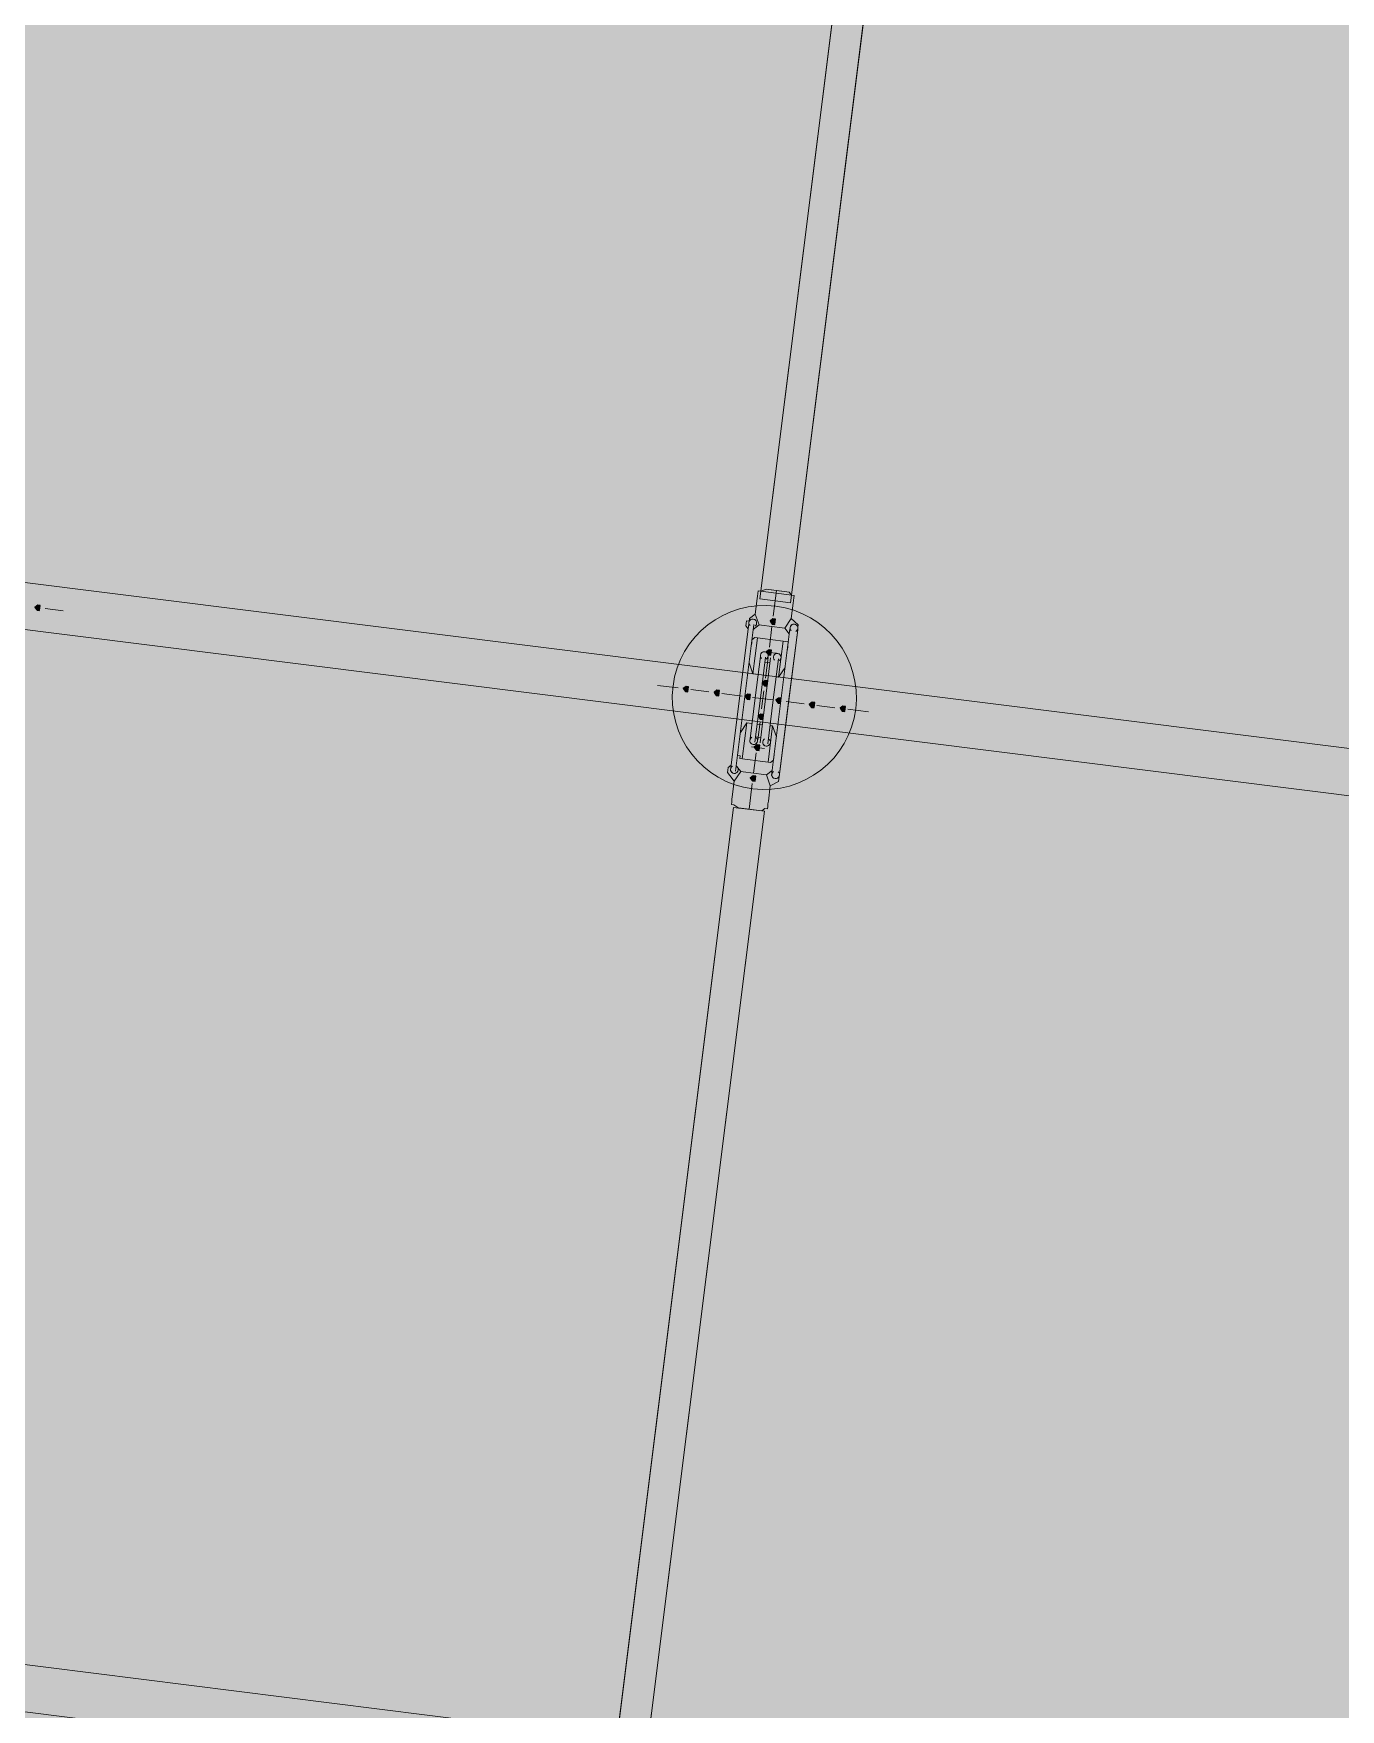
# Model space of a CAD drawing. Header units: metres. Extents: x -4 to 509425, y 7549 to 4732445.
# Drawn here: x 476044.01 to 476048.28, y 4719745.42 to 4719750.89 of the extents above; entities that cross this region are included whole.
import ezdxf

# ---------------------------------------------------------------- set-up
doc = ezdxf.new("R2010")
doc.units = ezdxf.units.M
doc.header["$LTSCALE"] = 0.01
doc.header["$MEASUREMENT"] = 0
doc.layers.get('0').update_dxf_attribs({"lineweight": 0})
doc.layers.add('_SUBESTACIÓN', color=1, linetype='Continuous')
doc.layers.add('SUBESTACION LA VID', color=253, linetype='Continuous')

# ---------------------------------------------------------------- blocks, each defined once
blk = doc.blocks.new('A$Cfff6051d')
at = {"layer": 'SUBESTACION LA VID', "transparency": 33554687}
h = blk.add_hatch(color=256, dxfattribs=at)
h.dxf.hatch_style = 2
h.paths.add_polyline_path([(476044.0331, 4719749.0112), (476044.0341, 4719749.0196), (476044.0257, 4719749.0206), (476044.0163, 4719749.0133), (476044.0236, 4719749.0038), (476044.032, 4719749.0028)])
h = blk.add_hatch(color=256, dxfattribs=at)
h.dxf.hatch_style = 2
h.paths.add_polyline_path([(476046.4336, 4719748.9662), (476046.4346, 4719748.9746), (476046.4262, 4719748.9756), (476046.4168, 4719748.9683), (476046.4241, 4719748.9588), (476046.4325, 4719748.9578)])
h = blk.add_hatch(color=256, dxfattribs=at)
h.dxf.hatch_style = 2
h.paths.add_polyline_path([(476046.4209, 4719748.8654), (476046.422, 4719748.8738), (476046.4136, 4719748.8748), (476046.4041, 4719748.8675), (476046.4115, 4719748.858), (476046.4199, 4719748.857)])
h = blk.add_hatch(color=256, dxfattribs=at)
h.dxf.hatch_style = 2
h.paths.add_polyline_path([(476046.15, 4719748.7458), (476046.151, 4719748.7542), (476046.1426, 4719748.7552), (476046.1332, 4719748.7479), (476046.1405, 4719748.7384), (476046.1489, 4719748.7374)])
h = blk.add_hatch(color=256, dxfattribs=at)
h.dxf.hatch_style = 2
h.paths.add_polyline_path([(476046.2508, 4719748.7331), (476046.2518, 4719748.7415), (476046.2434, 4719748.7426), (476046.234, 4719748.7352), (476046.2413, 4719748.7258), (476046.2497, 4719748.7247)])
h = blk.add_hatch(color=256, dxfattribs=at)
h.dxf.hatch_style = 2
h.paths.add_polyline_path([(476046.4083, 4719748.7646), (476046.4093, 4719748.773), (476046.4009, 4719748.774), (476046.3915, 4719748.7667), (476046.3988, 4719748.7572), (476046.4072, 4719748.7562)])
h = blk.add_hatch(color=256, dxfattribs=at)
h.dxf.hatch_style = 2
h.paths.add_polyline_path([(476046.3516, 4719748.7205), (476046.3526, 4719748.7289), (476046.3442, 4719748.73), (476046.3348, 4719748.7226), (476046.3421, 4719748.7132), (476046.3505, 4719748.7121)])
h = blk.add_hatch(color=256, dxfattribs=at)
h.dxf.hatch_style = 2
h.paths.add_polyline_path([(476046.4524, 4719748.7079), (476046.4534, 4719748.7163), (476046.445, 4719748.7173), (476046.4356, 4719748.71), (476046.4429, 4719748.7005), (476046.4513, 4719748.6995)])
h = blk.add_hatch(color=256, dxfattribs=at)
h.dxf.hatch_style = 2
h.paths.add_polyline_path([(476046.5616, 4719748.6942), (476046.5626, 4719748.7026), (476046.5542, 4719748.7036), (476046.5448, 4719748.6963), (476046.5521, 4719748.6868), (476046.5605, 4719748.6858)])
h = blk.add_hatch(color=256, dxfattribs=at)
h.dxf.hatch_style = 2
h.paths.add_polyline_path([(476046.6624, 4719748.6815), (476046.6634, 4719748.6899), (476046.655, 4719748.691), (476046.6456, 4719748.6836), (476046.6529, 4719748.6742), (476046.6613, 4719748.6731)])
h = blk.add_hatch(color=256, dxfattribs=at)
h.dxf.hatch_style = 2
h.paths.add_polyline_path([(476046.3946, 4719748.6554), (476046.3956, 4719748.6638), (476046.3872, 4719748.6648), (476046.3778, 4719748.6575), (476046.3851, 4719748.648), (476046.3935, 4719748.647)])
h = blk.add_hatch(color=256, dxfattribs=at)
h.dxf.hatch_style = 2
h.paths.add_polyline_path([(476046.382, 4719748.5546), (476046.383, 4719748.563), (476046.3746, 4719748.564), (476046.3652, 4719748.5567), (476046.3725, 4719748.5472), (476046.3809, 4719748.5462)])
h = blk.add_hatch(color=256, dxfattribs=at)
h.dxf.hatch_style = 2
h.paths.add_polyline_path([(476046.3693, 4719748.4538), (476046.3704, 4719748.4622), (476046.362, 4719748.4632), (476046.3525, 4719748.4559), (476046.3599, 4719748.4464), (476046.3683, 4719748.4454)])
at = {"layer": 'SUBESTACION LA VID', "lineweight": 15}
for p, q in [((476071.4612, 4719745.6493), (475975.7142, 4719757.6531)), ((476071.4423, 4719745.4981), (475975.6953, 4719757.5019)), ((476071.0252, 4719742.1716), (475975.2782, 4719754.1753)), ((476046.3832, 4719749.0408), (476047.0003, 4719753.9634)), ((476046.484, 4719749.0281), (476047.1011, 4719753.9507)), ((476046.4273, 4719748.984), (476046.4378, 4719749.0681)), ((476044.1087, 4719749.0017), (476044.0499, 4719749.0091)), ((476046.318, 4719748.7247), (476046.3474, 4719748.9599)), ((476046.3642, 4719748.9578), (476046.3348, 4719748.7226)), ((476046.3621, 4719748.941), (476046.3811, 4719748.9557)), ((476046.3895, 4719748.9547), (476046.4231, 4719748.9504)), ((476046.361, 4719748.7961), (476046.3758, 4719748.9137)), ((476046.4146, 4719748.8832), (476046.4231, 4719748.9504)), ((476046.4567, 4719748.9462), (476046.4231, 4719748.9504)), ((476046.445, 4719748.7856), (476046.4598, 4719748.9032)), ((476046.4819, 4719748.9431), (476046.4524, 4719748.7079)), ((476046.4797, 4719748.9263), (476046.4651, 4719748.9452)), ((476046.4776, 4719748.7047), (476046.5071, 4719748.9399)), ((476046.3684, 4719748.7184), (476046.3852, 4719748.8528)), ((476046.402, 4719748.8507), (476046.3852, 4719748.7163)), ((476046.4125, 4719748.8664), (476046.3957, 4719748.8685)), ((476046.402, 4719748.7824), (476046.4104, 4719748.8496)), ((476046.4188, 4719748.8486), (476046.402, 4719748.7142)), ((476046.4125, 4719748.8664), (476046.4377, 4719748.8633)), ((476046.4272, 4719748.711), (476046.444, 4719748.8454)), ((476046.3946, 4719748.7919), (476046.403, 4719748.7908)), ((476046.4083, 4719748.8328), (476046.3999, 4719748.8339)), ((476046.4114, 4719748.7898), (476046.403, 4719748.7908)), ((476046.4083, 4719748.8328), (476046.4167, 4719748.8318)), ((476046.1164, 4719748.75), (476046.0492, 4719748.7584)), ((476046.2172, 4719748.7374), (476046.1584, 4719748.7447)), ((476046.3894, 4719748.6816), (476046.3967, 4719748.7404)), ((476046.3264, 4719748.7237), (476046.2592, 4719748.7321)), ((476046.318, 4719748.7247), (476046.2874, 4719748.4811)), ((476046.3042, 4719748.479), (476046.3348, 4719748.7226)), ((476046.3684, 4719748.7184), (476046.3505, 4719748.5756)), ((476046.4272, 4719748.711), (476046.36, 4719748.7194)), ((476046.3673, 4719748.5735), (476046.3852, 4719748.7163)), ((476046.3841, 4719748.5714), (476046.402, 4719748.7142)), ((476046.4272, 4719748.711), (476046.4093, 4719748.5682)), ((476046.4218, 4719748.4643), (476046.4524, 4719748.7079)), ((476046.4776, 4719748.7047), (476046.447, 4719748.4611)), ((476046.528, 4719748.6984), (476046.4692, 4719748.7058)), ((476046.6288, 4719748.6857), (476046.57, 4719748.6931)), ((476046.738, 4719748.6721), (476046.6708, 4719748.6805)), ((476046.341, 4719748.6365), (476046.3263, 4719748.5189)), ((476046.3746, 4719748.6323), (476046.383, 4719748.6312)), ((476046.3767, 4719748.5808), (476046.3841, 4719748.6396)), ((476046.3914, 4719748.6302), (476046.383, 4719748.6312)), ((476046.425, 4719748.626), (476046.4103, 4719748.5084)), ((476046.3778, 4719748.5892), (476046.3694, 4719748.5903)), ((476046.3778, 4719748.5892), (476046.3862, 4719748.5882)), ((476046.3736, 4719748.5556), (476046.3568, 4719748.5577)), ((476046.363, 4719748.4716), (476046.3715, 4719748.5388)), ((476046.3736, 4719748.5556), (476046.3988, 4719748.5525)), ((476046.3063, 4719748.4958), (476046.321, 4719748.4769)), ((476046.3294, 4719748.4758), (476046.363, 4719748.4716)), ((476046.3966, 4719748.4674), (476046.363, 4719748.4716)), ((476046.4239, 4719748.4811), (476046.405, 4719748.4664)), ((476046.3483, 4719748.354), (476046.3588, 4719748.438)), ((476045.5607, 4719742.4801), (476046.2979, 4719748.3603)), ((476045.6615, 4719742.4675), (476046.3987, 4719748.3477))]:
    blk.add_line(p, q, dxfattribs=at)
at = {"layer": 'SUBESTACION LA VID', "lineweight": 0}
blk.add_line((476046.3832, 4719749.0408), (476046.484, 4719749.0281), dxfattribs=at)
at = {"layer": 'SUBESTACION LA VID', "lineweight": 15}
for points in [[(476071.4423, 4719745.4981), (476071.4612, 4719745.6493), (475975.7142, 4719757.6531), (475975.6953, 4719757.5019), (476071.4423, 4719745.4981)], [(476071.0063, 4719742.0204), (476071.0252, 4719742.1716), (475975.2782, 4719754.1753), (475975.2593, 4719754.0241), (476071.0063, 4719742.0204)], [(476046.3832, 4719749.0408), (476046.484, 4719749.0281), (476047.1011, 4719753.9507), (476047.0003, 4719753.9634), (476046.3832, 4719749.0408)], [(476046.3685, 4719748.9914), (476046.3748, 4719749.0418), (476046.3758, 4719749.0502), (476046.3769, 4719749.0586), (476046.3779, 4719749.067), (476046.3863, 4719749.066), (476046.4042, 4719749.0723), (476046.4126, 4719749.0712), (476046.421, 4719749.0702), (476046.4546, 4719749.0659), (476046.4714, 4719749.0638), (476046.4798, 4719749.0628), (476046.4871, 4719749.0533), (476046.4955, 4719749.0523), (476046.4945, 4719749.0439), (476046.4934, 4719749.0355), (476046.4924, 4719749.0271), (476046.4861, 4719748.9767), (476046.5092, 4719748.9567), (476046.5081, 4719748.9483), (476046.5071, 4719748.9399), (476046.506, 4719748.9315), (476046.5049, 4719748.9231), (476046.4491, 4719748.4779), (476046.4481, 4719748.4695), (476046.447, 4719748.4611), (476046.446, 4719748.4527), (476046.4449, 4719748.4443), (476046.4176, 4719748.4307), (476046.4113, 4719748.3803), (476046.4102, 4719748.3719), (476046.4092, 4719748.3635), (476046.4081, 4719748.3551), (476046.3997, 4719748.3561), (476046.3903, 4719748.3488), (476046.3819, 4719748.3498), (476046.3651, 4719748.3519), (476046.3483, 4719748.354), (476046.3315, 4719748.3561), (476046.3231, 4719748.3572), (476046.3147, 4719748.3582), (476046.2989, 4719748.3687), (476046.2905, 4719748.3698), (476046.2916, 4719748.3782), (476046.2926, 4719748.3866), (476046.2937, 4719748.395), (476046.3, 4719748.4454), (476046.2853, 4719748.4643), (476046.278, 4719748.4738), (476046.279, 4719748.4822), (476046.2801, 4719748.4906), (476046.2895, 4719748.4979), (476046.3453, 4719748.9431), (476046.338, 4719748.9526), (476046.339, 4719748.961), (476046.3401, 4719748.9694), (476046.3485, 4719748.9683), (476046.3496, 4719748.9767), (476046.3685, 4719748.9914)], [(476046.4378, 4719749.0681), (476046.421, 4719749.0702), (476046.4126, 4719749.0712), (476046.4042, 4719749.0723), (476046.3863, 4719749.066), (476046.3779, 4719749.067), (476046.3769, 4719749.0586), (476046.3758, 4719749.0502), (476046.3748, 4719749.0418), (476046.3685, 4719748.9914)], [(476046.4378, 4719749.0681), (476046.4546, 4719749.0659), (476046.4714, 4719749.0638), (476046.4798, 4719749.0628), (476046.4871, 4719749.0533), (476046.4955, 4719749.0523), (476046.4945, 4719749.0439), (476046.4934, 4719749.0355), (476046.4924, 4719749.0271), (476046.4861, 4719748.9767)], [(476046.3496, 4719748.9767), (476046.3685, 4719748.9914), (476046.3811, 4719748.9557), (476046.3895, 4719748.9547)], [(476046.5092, 4719748.9567), (476046.4861, 4719748.9767), (476046.4651, 4719748.9452), (476046.4567, 4719748.9462)], [(476046.4178, 4719748.9084), (476046.401, 4719748.9105), (476046.3926, 4719748.9116), (476046.3842, 4719748.9127), (476046.3674, 4719748.9148), (476046.3579, 4719748.9074), (476046.3569, 4719748.899), (476046.3558, 4719748.8906)], [(476046.4178, 4719748.9084), (476046.4346, 4719748.9063), (476046.4514, 4719748.9042), (476046.4598, 4719748.9032), (476046.4682, 4719748.9021), (476046.4766, 4719748.9011), (476046.4755, 4719748.8927), (476046.4745, 4719748.8843), (476046.4734, 4719748.8759)], [(476046.3778, 4719748.794), (476046.361, 4719748.7961), (476046.3484, 4719748.8318)], [(476046.4366, 4719748.7866), (476046.445, 4719748.7856), (476046.4661, 4719748.8171)], [(476046.3578, 4719748.6344), (476046.341, 4719748.6365), (476046.32, 4719748.605)], [(476046.4166, 4719748.627), (476046.425, 4719748.626), (476046.4376, 4719748.5903)], [(476046.3683, 4719748.5136), (476046.3515, 4719748.5157), (476046.3431, 4719748.5168), (476046.3347, 4719748.5178), (476046.3179, 4719748.5199), (476046.3189, 4719748.5284), (476046.3105, 4719748.5294), (476046.3116, 4719748.5378), (476046.3126, 4719748.5462)], [(476046.3683, 4719748.5136), (476046.3851, 4719748.5115), (476046.4019, 4719748.5094), (476046.4103, 4719748.5084), (476046.4187, 4719748.5073), (476046.4281, 4719748.5147), (476046.4292, 4719748.5231), (476046.4303, 4719748.5315)], [(476046.2853, 4719748.4643), (476046.3, 4719748.4454), (476046.321, 4719748.4769), (476046.3294, 4719748.4758)], [(476046.4449, 4719748.4443), (476046.4176, 4719748.4307), (476046.405, 4719748.4664), (476046.3966, 4719748.4674)], [(476046.3483, 4719748.354), (476046.3315, 4719748.3561), (476046.3231, 4719748.3572), (476046.3147, 4719748.3582), (476046.2989, 4719748.3687), (476046.2905, 4719748.3698), (476046.2916, 4719748.3782), (476046.2926, 4719748.3866), (476046.2937, 4719748.395), (476046.3, 4719748.4454)], [(476046.3483, 4719748.354), (476046.3651, 4719748.3519), (476046.3819, 4719748.3498), (476046.3903, 4719748.3488), (476046.3997, 4719748.3561), (476046.4081, 4719748.3551), (476046.4092, 4719748.3635), (476046.4102, 4719748.3719), (476046.4113, 4719748.3803), (476046.4176, 4719748.4307)], [(476045.5607, 4719742.4801), (476045.6615, 4719742.4675), (476046.3987, 4719748.3477), (476046.2979, 4719748.3603), (476045.5607, 4719742.4801)]]:
    blk.add_lwpolyline(points, dxfattribs=at)
at = {"layer": 'SUBESTACION LA VID', "lineweight": 0}
for points in [[(476046.4955, 4719749.0523), (476046.3863, 4719749.066), (476046.4955, 4719749.0523), (476046.3863, 4719749.066), (476046.4955, 4719749.0523)], [(476046.421, 4719749.0702), (476046.4714, 4719749.0638), (476046.4126, 4719749.0712)], [(476046.3483, 4719748.354), (476046.3231, 4719748.3572), (476046.3651, 4719748.3519)]]:
    blk.add_lwpolyline(points, dxfattribs=at)
at = {"layer": 'SUBESTACION LA VID'}
for points in [[(476044.0331, 4719749.0112), (476044.0341, 4719749.0196), (476044.0257, 4719749.0206), (476044.0163, 4719749.0133), (476044.0236, 4719749.0038), (476044.032, 4719749.0028)], [(476046.4336, 4719748.9662), (476046.4346, 4719748.9746), (476046.4262, 4719748.9756), (476046.4168, 4719748.9683), (476046.4241, 4719748.9588), (476046.4325, 4719748.9578)], [(476046.4209, 4719748.8654), (476046.422, 4719748.8738), (476046.4136, 4719748.8748), (476046.4041, 4719748.8675), (476046.4115, 4719748.858), (476046.4199, 4719748.857)], [(476046.15, 4719748.7458), (476046.151, 4719748.7542), (476046.1426, 4719748.7552), (476046.1332, 4719748.7479), (476046.1405, 4719748.7384), (476046.1489, 4719748.7374)], [(476046.2508, 4719748.7331), (476046.2518, 4719748.7415), (476046.2434, 4719748.7426), (476046.234, 4719748.7352), (476046.2413, 4719748.7258), (476046.2497, 4719748.7247)], [(476046.4083, 4719748.7646), (476046.4093, 4719748.773), (476046.4009, 4719748.774), (476046.3915, 4719748.7667), (476046.3988, 4719748.7572), (476046.4072, 4719748.7562)], [(476046.3516, 4719748.7205), (476046.3526, 4719748.7289), (476046.3442, 4719748.73), (476046.3348, 4719748.7226), (476046.3421, 4719748.7132), (476046.3505, 4719748.7121)], [(476046.4524, 4719748.7079), (476046.4534, 4719748.7163), (476046.445, 4719748.7173), (476046.4356, 4719748.71), (476046.4429, 4719748.7005), (476046.4513, 4719748.6995)], [(476046.5616, 4719748.6942), (476046.5626, 4719748.7026), (476046.5542, 4719748.7036), (476046.5448, 4719748.6963), (476046.5521, 4719748.6868), (476046.5605, 4719748.6858)], [(476046.6624, 4719748.6815), (476046.6634, 4719748.6899), (476046.655, 4719748.691), (476046.6456, 4719748.6836), (476046.6529, 4719748.6742), (476046.6613, 4719748.6731)], [(476046.3946, 4719748.6554), (476046.3956, 4719748.6638), (476046.3872, 4719748.6648), (476046.3778, 4719748.6575), (476046.3851, 4719748.648), (476046.3935, 4719748.647)], [(476046.382, 4719748.5546), (476046.383, 4719748.563), (476046.3746, 4719748.564), (476046.3652, 4719748.5567), (476046.3725, 4719748.5472), (476046.3809, 4719748.5462)], [(476046.3693, 4719748.4538), (476046.3704, 4719748.4622), (476046.362, 4719748.4632), (476046.3525, 4719748.4559), (476046.3599, 4719748.4464), (476046.3683, 4719748.4454)]]:
    blk.add_lwpolyline(points, close=True, dxfattribs=at)
at = {"layer": 'SUBESTACION LA VID', "lineweight": 0}
for points in [[(476044.0331, 4719749.0112), (476044.0341, 4719749.0196), (476044.0257, 4719749.0206), (476044.0163, 4719749.0133), (476044.0236, 4719749.0038), (476044.032, 4719749.0028)], [(476046.4336, 4719748.9662), (476046.4346, 4719748.9746), (476046.4262, 4719748.9756), (476046.4168, 4719748.9683), (476046.4241, 4719748.9588), (476046.4325, 4719748.9578)], [(476046.4209, 4719748.8654), (476046.422, 4719748.8738), (476046.4136, 4719748.8748), (476046.4041, 4719748.8675), (476046.4115, 4719748.858), (476046.4199, 4719748.857)], [(476046.15, 4719748.7458), (476046.151, 4719748.7542), (476046.1426, 4719748.7552), (476046.1332, 4719748.7479), (476046.1405, 4719748.7384), (476046.1489, 4719748.7374)], [(476046.2508, 4719748.7331), (476046.2518, 4719748.7415), (476046.2434, 4719748.7426), (476046.234, 4719748.7352), (476046.2413, 4719748.7258), (476046.2497, 4719748.7247)], [(476046.4083, 4719748.7646), (476046.4093, 4719748.773), (476046.4009, 4719748.774), (476046.3915, 4719748.7667), (476046.3988, 4719748.7572), (476046.4072, 4719748.7562)], [(476046.3516, 4719748.7205), (476046.3526, 4719748.7289), (476046.3442, 4719748.73), (476046.3348, 4719748.7226), (476046.3421, 4719748.7132), (476046.3505, 4719748.7121)], [(476046.4524, 4719748.7079), (476046.4534, 4719748.7163), (476046.445, 4719748.7173), (476046.4356, 4719748.71), (476046.4429, 4719748.7005), (476046.4513, 4719748.6995)], [(476046.5616, 4719748.6942), (476046.5626, 4719748.7026), (476046.5542, 4719748.7036), (476046.5448, 4719748.6963), (476046.5521, 4719748.6868), (476046.5605, 4719748.6858)], [(476046.6624, 4719748.6815), (476046.6634, 4719748.6899), (476046.655, 4719748.691), (476046.6456, 4719748.6836), (476046.6529, 4719748.6742), (476046.6613, 4719748.6731)], [(476046.3946, 4719748.6554), (476046.3956, 4719748.6638), (476046.3872, 4719748.6648), (476046.3778, 4719748.6575), (476046.3851, 4719748.648), (476046.3935, 4719748.647)], [(476046.382, 4719748.5546), (476046.383, 4719748.563), (476046.3746, 4719748.564), (476046.3652, 4719748.5567), (476046.3725, 4719748.5472), (476046.3809, 4719748.5462)], [(476046.3693, 4719748.4538), (476046.3704, 4719748.4622), (476046.362, 4719748.4632), (476046.3525, 4719748.4559), (476046.3599, 4719748.4464), (476046.3683, 4719748.4454)]]:
    blk.add_lwpolyline(points, close=True, dxfattribs=at)
at = {"layer": 'SUBESTACION LA VID', "lineweight": 15}
for points, knots in [([(476046.1001, 4719748.7563), (476046.0794, 4719748.5916), (476046.1962, 4719748.4413), (476046.3609, 4719748.4207), (476046.5256, 4719748.4001), (476046.6759, 4719748.5168), (476046.6965, 4719748.6815), (476046.7171, 4719748.8462), (476046.6004, 4719748.9965), (476046.4357, 4719749.0171), (476046.271, 4719749.0378), (476046.1207, 4719748.921), (476046.1001, 4719748.7563)], [0, 0, 0, 0, 1, 1, 1, 2, 2, 2, 3, 3, 3, 4, 4, 4, 4]), ([(476046.3622, 4719748.9751), (476046.3567, 4719748.9758), (476046.3515, 4719748.973), (476046.3491, 4719748.9681), (476046.3468, 4719748.9632), (476046.3478, 4719748.9573), (476046.3517, 4719748.9535)], [0, 0, 0, 0, 1, 1, 1, 2, 2, 2, 2]), ([(476046.3732, 4719748.961), (476046.374, 4719748.9679), (476046.3691, 4719748.9743), (476046.3622, 4719748.9751), (476046.3552, 4719748.976), (476046.3488, 4719748.9711), (476046.348, 4719748.9641)], [0, 0, 0, 0, 1, 1, 1, 2, 2, 2, 2]), ([(476046.367, 4719748.9516), (476046.3717, 4719748.9543), (476046.3741, 4719748.9597), (476046.373, 4719748.9651), (476046.3719, 4719748.9704), (476046.3676, 4719748.9745), (476046.3622, 4719748.9751)], [0, 0, 0, 0, 1, 1, 1, 2, 2, 2, 2]), ([(476046.4966, 4719748.9583), (476046.4912, 4719748.959), (476046.4859, 4719748.9561), (476046.4836, 4719748.9512), (476046.4812, 4719748.9463), (476046.4822, 4719748.9405), (476046.4861, 4719748.9366)], [0, 0, 0, 0, 1, 1, 1, 2, 2, 2, 2]), ([(476046.5076, 4719748.9441), (476046.5085, 4719748.9511), (476046.5035, 4719748.9574), (476046.4966, 4719748.9583), (476046.4896, 4719748.9592), (476046.4833, 4719748.9542), (476046.4824, 4719748.9473)], [0, 0, 0, 0, 1, 1, 1, 2, 2, 2, 2]), ([(476046.5014, 4719748.9347), (476046.5061, 4719748.9375), (476046.5085, 4719748.9429), (476046.5074, 4719748.9482), (476046.5063, 4719748.9536), (476046.502, 4719748.9576), (476046.4966, 4719748.9583)], [0, 0, 0, 0, 1, 1, 1, 2, 2, 2, 2]), ([(476046.3999, 4719748.868), (476046.3945, 4719748.8687), (476046.3893, 4719748.8659), (476046.3869, 4719748.861), (476046.3845, 4719748.8561), (476046.3855, 4719748.8502), (476046.3894, 4719748.8464)], [0, 0, 0, 0, 1, 1, 1, 2, 2, 2, 2]), ([(476046.3999, 4719748.868), (476046.3945, 4719748.8687), (476046.3893, 4719748.8659), (476046.3869, 4719748.861), (476046.3845, 4719748.8561), (476046.3855, 4719748.8502), (476046.3894, 4719748.8464)], [0, 0, 0, 0, 1, 1, 1, 2, 2, 2, 2]), ([(476046.4109, 4719748.8538), (476046.4118, 4719748.8608), (476046.4069, 4719748.8672), (476046.3999, 4719748.868), (476046.393, 4719748.8689), (476046.3866, 4719748.864), (476046.3857, 4719748.857)], [0, 0, 0, 0, 1, 1, 1, 2, 2, 2, 2]), ([(476046.4047, 4719748.8444), (476046.4094, 4719748.8472), (476046.4119, 4719748.8526), (476046.4108, 4719748.858), (476046.4097, 4719748.8633), (476046.4053, 4719748.8673), (476046.3999, 4719748.868)], [0, 0, 0, 0, 1, 1, 1, 2, 2, 2, 2]), ([(476046.4419, 4719748.8628), (476046.4365, 4719748.8634), (476046.4313, 4719748.8606), (476046.4289, 4719748.8557), (476046.4265, 4719748.8508), (476046.4276, 4719748.8449), (476046.4314, 4719748.8411)], [0, 0, 0, 0, 1, 1, 1, 2, 2, 2, 2]), ([(476046.4529, 4719748.8486), (476046.4538, 4719748.8555), (476046.4489, 4719748.8619), (476046.4419, 4719748.8628), (476046.435, 4719748.8636), (476046.4286, 4719748.8587), (476046.4277, 4719748.8517)], [0, 0, 0, 0, 1, 1, 1, 2, 2, 2, 2]), ([(476046.4467, 4719748.8392), (476046.4514, 4719748.8419), (476046.4539, 4719748.8474), (476046.4528, 4719748.8527), (476046.4517, 4719748.858), (476046.4473, 4719748.8621), (476046.4419, 4719748.8628)], [0, 0, 0, 0, 1, 1, 1, 2, 2, 2, 2]), ([(476046.4467, 4719748.8392), (476046.4514, 4719748.8419), (476046.4539, 4719748.8474), (476046.4528, 4719748.8527), (476046.4517, 4719748.858), (476046.4473, 4719748.8621), (476046.4419, 4719748.8628)], [0, 0, 0, 0, 1, 1, 1, 2, 2, 2, 2]), ([(476046.3572, 4719748.5892), (476046.3525, 4719748.5864), (476046.3501, 4719748.581), (476046.3511, 4719748.5757), (476046.3522, 4719748.5703), (476046.3566, 4719748.5663), (476046.362, 4719748.5656)], [0, 0, 0, 0, 1, 1, 1, 2, 2, 2, 2]), ([(476046.3572, 4719748.5892), (476046.3525, 4719748.5864), (476046.3501, 4719748.581), (476046.3511, 4719748.5757), (476046.3522, 4719748.5703), (476046.3566, 4719748.5663), (476046.362, 4719748.5656)], [0, 0, 0, 0, 1, 1, 1, 2, 2, 2, 2]), ([(476046.351, 4719748.5798), (476046.3501, 4719748.5728), (476046.3551, 4719748.5665), (476046.362, 4719748.5656), (476046.369, 4719748.5647), (476046.3753, 4719748.5697), (476046.3762, 4719748.5766)], [0, 0, 0, 0, 1, 1, 1, 2, 2, 2, 2]), ([(476046.362, 4719748.5656), (476046.3674, 4719748.5649), (476046.3726, 4719748.5678), (476046.375, 4719748.5727), (476046.3774, 4719748.5776), (476046.3764, 4719748.5835), (476046.3725, 4719748.5873)], [0, 0, 0, 0, 1, 1, 1, 2, 2, 2, 2]), ([(476046.3992, 4719748.5839), (476046.3945, 4719748.5812), (476046.3921, 4719748.5757), (476046.3932, 4719748.5704), (476046.3942, 4719748.5651), (476046.3986, 4719748.561), (476046.404, 4719748.5603)], [0, 0, 0, 0, 1, 1, 1, 2, 2, 2, 2]), ([(476046.393, 4719748.5745), (476046.3921, 4719748.5676), (476046.3971, 4719748.5612), (476046.404, 4719748.5603), (476046.411, 4719748.5595), (476046.4173, 4719748.5644), (476046.4182, 4719748.5714)], [0, 0, 0, 0, 1, 1, 1, 2, 2, 2, 2]), ([(476046.404, 4719748.5603), (476046.4094, 4719748.5597), (476046.4146, 4719748.5625), (476046.417, 4719748.5674), (476046.4194, 4719748.5723), (476046.4184, 4719748.5782), (476046.4145, 4719748.582)], [0, 0, 0, 0, 1, 1, 1, 2, 2, 2, 2]), ([(476046.404, 4719748.5603), (476046.4094, 4719748.5597), (476046.4146, 4719748.5625), (476046.417, 4719748.5674), (476046.4194, 4719748.5723), (476046.4184, 4719748.5782), (476046.4145, 4719748.582)], [0, 0, 0, 0, 1, 1, 1, 2, 2, 2, 2]), ([(476046.2942, 4719748.4947), (476046.2894, 4719748.492), (476046.287, 4719748.4865), (476046.2881, 4719748.4812), (476046.2892, 4719748.4758), (476046.2936, 4719748.4718), (476046.299, 4719748.4711)], [0, 0, 0, 0, 1, 1, 1, 2, 2, 2, 2]), ([(476046.2879, 4719748.4853), (476046.2871, 4719748.4783), (476046.292, 4719748.472), (476046.299, 4719748.4711), (476046.3059, 4719748.4703), (476046.3123, 4719748.4752), (476046.3131, 4719748.4821)], [0, 0, 0, 0, 1, 1, 1, 2, 2, 2, 2]), ([(476046.299, 4719748.4711), (476046.3044, 4719748.4704), (476046.3096, 4719748.4733), (476046.312, 4719748.4782), (476046.3143, 4719748.4831), (476046.3133, 4719748.489), (476046.3095, 4719748.4928)], [0, 0, 0, 0, 1, 1, 1, 2, 2, 2, 2]), ([(476046.4286, 4719748.4778), (476046.4239, 4719748.4751), (476046.4214, 4719748.4697), (476046.4225, 4719748.4643), (476046.4236, 4719748.459), (476046.428, 4719748.455), (476046.4334, 4719748.4543)], [0, 0, 0, 0, 1, 1, 1, 2, 2, 2, 2]), ([(476046.4224, 4719748.4685), (476046.4215, 4719748.4615), (476046.4264, 4719748.4551), (476046.4334, 4719748.4543), (476046.4403, 4719748.4534), (476046.4467, 4719748.4583), (476046.4476, 4719748.4653)], [0, 0, 0, 0, 1, 1, 1, 2, 2, 2, 2]), ([(476046.4334, 4719748.4543), (476046.4388, 4719748.4536), (476046.444, 4719748.4564), (476046.4464, 4719748.4613), (476046.4488, 4719748.4662), (476046.4477, 4719748.4721), (476046.4439, 4719748.4759)], [0, 0, 0, 0, 1, 1, 1, 2, 2, 2, 2])]:
    blk.add_open_spline(points, degree=3, knots=knots, dxfattribs=at)

msp = doc.modelspace()

# ---------------------------------------------------------------- hatches: boundary and pattern name
at = {"layer": '_SUBESTACIÓN', "transparency": 33554559}
h = msp.add_hatch(color=1, dxfattribs=at)
h.dxf.hatch_style = 1
h.paths.add_polyline_path([(475968.6399, 4719805.825), (476089.9386, 4719790.615), (476078.1686, 4719696.74), (475956.8686, 4719711.9502)])

# ---------------------------------------------------------------- block references
at = {"linetype": 'Continuous'}
msp.add_blockref('A$Cfff6051d', (0, 0), dxfattribs=at)

doc.saveas('drawing.dxf')
